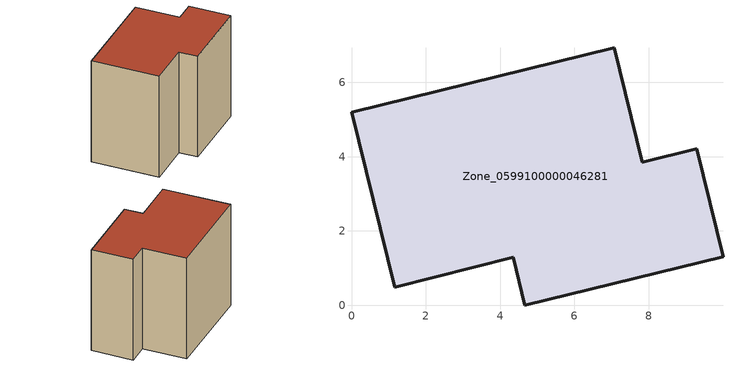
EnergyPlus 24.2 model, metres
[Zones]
Zone_0599100000046281
 floor ground (C_G): 7.83,3.85 9.29,4.21 10,1.31 4.67,0 4.35,1.29 1.16,0.48 0,5.2 7.08,6.93 z0
 wall outside (C_F): 7.08,6.93 0,5.2 1.16,0.48 4.35,1.29 4.67,0 10,1.31 9.29,4.21 7.83,3.85 7.08,6.93 z0:7.77
 roof outside (C_R): 7.83,3.85 7.08,6.93 0,5.2 1.16,0.48 4.35,1.29 4.67,0 10,1.31 9.29,4.21 z7.77
[BUILDING]
Pand.0599100000046281: North Axis=0; Terrain=City; Loads Convergence Tolerance Value=0.04; Temperature Convergence Tolerance Value=0.4; Solar Distribution=FullExterior; Maximum Number of Warmup Days=25; Minimum Number of Warmup Days=1
[Site:Location]
Rotterdam.The.Hague.AP_ZH_NLD Design_Conditions: Latitude=51.96; Longitude=4.45; Time Zone=1; Elevation=-4.5
[SITE:GROUNDTEMPERATURE:BUILDINGSURFACE]
18, 18, 18, 18, 18, 18, 18, 18, 18, 18, 18, 18
[MATERIAL] Thermal Absorptance=0.9; Solar Absorptance=0.7; Visible Absorptance=0.7
Name | Roughness | Thickness | Conductivity | Density | Specific Heat
G.TC.1946 | MediumSmooth | 0.15 | 1 | 540 | 1210
F.TC.1946 | Rough | 0.3 | 0.857143 | 1920 | 840
R.TC.1946 | MediumRough | 0.2 | 0.909091 | 1500 | 1000
[CONSTRUCTION]
C_G: G.TC.1946
C_F: F.TC.1946
C_R: R.TC.1946
[ZONE]
Zone_0599100000046281: Type=1; Multiplier=1; Ceiling Height=Autocalculate; Volume=Autocalculate; Floor Area=autocalculate; Part of Total Floor Area=Yes
[ZONEINFILTRATION:DESIGNFLOWRATE]
Infil_Zone_0599100000046281: Zone or ZoneList or Space or SpaceList=Zone_0599100000046281; Schedule=AlwaysOn; Design Flow Rate Calculation Method=Flow/Area; Flow Rate per Floor Area=0.003; Constant Term Coefficient=1; Temperature Term Coefficient=0; Velocity Term Coefficient=0; Velocity Squared Term Coefficient=0
[HVACTEMPLATE:ZONE:IDEALLOADSAIRSYSTEM]
Zone_0599100000046281: Maximum Heating Supply Air Temperature=50; Minimum Cooling Supply Air Temperature=13; Maximum Heating Supply Air Humidity Ratio=0.0156; Minimum Cooling Supply Air Humidity Ratio=0.0077; Heating Limit=NoLimit; Cooling Limit=NoLimit; Dehumidification Control Type=ConstantSensibleHeatRatio; Cooling Sensible Heat Ratio=0.7; Dehumidification Setpoint=60; Humidification Control Type=None; Humidification Setpoint=30; Outdoor Air Method=None; Outdoor Air Flow Rate per Person=0.00944; Outdoor Air Flow Rate per Zone Floor Area=0; Outdoor Air Flow Rate per Zone=0; Demand Controlled Ventilation Type=None; Outdoor Air Economizer Type=NoEconomizer; Heat Recovery Type=None; Sensible Heat Recovery Effectiveness=0.7; Latent Heat Recovery Effectiveness=0.65
[ZONECONTROL:THERMOSTAT]
ThermostatControl_Zone_0599100000046281: Zone or ZoneList=Zone_0599100000046281; Control Type Schedule=DualSetpointControlType; Control 1=Thermostat_Zone_0599100000046281; Temperature Difference Between Cutout And Setpoint=0
[THERMOSTATSETPOINT:DUALSETPOINT]
Thermostat_Zone_0599100000046281: Heating Setpoint Temperature Schedule=HeatingSetpoint_Zone_0599100000046281; Cooling Setpoint Temperature Schedule=CoolingSetpoint_Zone_0599100000046281
[SCHEDULE:COMPACT]
HeatingSetpoint_Zone_0599100000046281: Through: 12/31, For: AllDays, Until: 24:00, 21
CoolingSetpoint_Zone_0599100000046281: Through: 12/31, For: AllDays, Until: 24:00, 24
DualSetpointControlType: Through: 12/31, For: AllDays, Until: 24:00, 4
AlwaysOn: Through: 12/31, For: AllDays, Until: 24:00, 1
